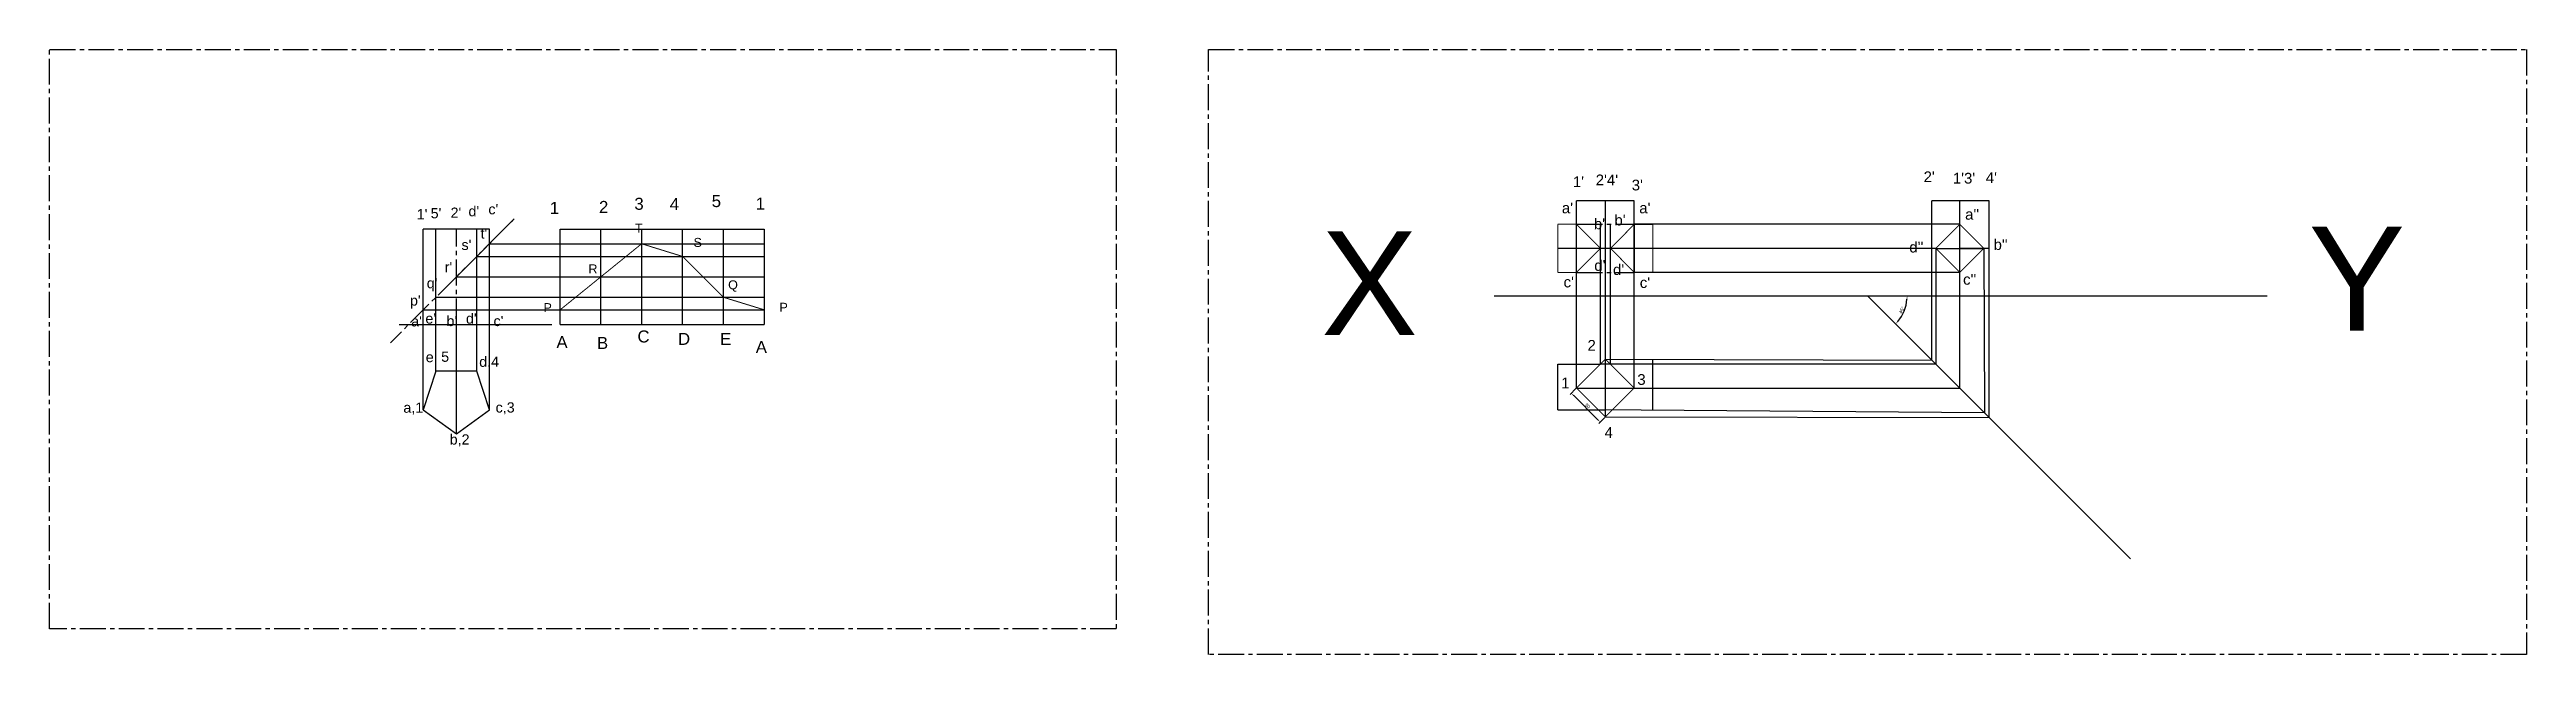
# Model space of a CAD drawing. Header units: millimetres. Extents: x 1015 to 2836, y 1108 to 1552.
import ezdxf

# ---------------------------------------------------------------- set-up
doc = ezdxf.new("R2010")
doc.units = ezdxf.units.MM
doc.linetypes.add('CENTER2', pattern=[28.575, 19.05, -3.175, 3.175, -3.175])
doc.styles.get("Standard").update_dxf_attribs({"font": 'arial.ttf'})
doc.dimstyles.new('ISO-25', dxfattribs={"dimtxt": 2.5, "dimasz": 2.5, "dimexe": 1.25, "dimexo": 0.625, "dimtad": 1, "dimtxsty": 'Standard', "dimcen": 2.5, "dimadec": 0, "dimazin": 0, "dimtfac": 1, "dimtmove": 0, "dimatfit": 3, "dimfxl": 1, "dimarcsym": 0})

# ---------------------------------------------------------------- blocks, each defined once
blk = doc.blocks.new('*D4')
at = {"color": 0, "lineweight": -2, "transparency": 16777216}
for p, q in [((2137.1, 1303), (2132.8, 1298.7)), ((2135.4, 1297.8), (2153.1, 1280.1)), ((2158.3, 1281.7), (2154, 1277.4))]:
    blk.add_line(p, q, dxfattribs=at)
at = {"color": 0, "transparency": 16777216}
for points in [[(2135.7, 1298.1), (2135.1, 1297.5), (2133.7, 1299.5)], [(2153.4, 1280.4), (2152.8, 1279.8), (2154.9, 1278.3)]]:
    blk.add_solid(points, dxfattribs=at)
at = {"layer": 'Defpoints', "color": 0, "transparency": 16777216}
for p in [(2137.5, 1303.4), (2154.9, 1278.3), (2158.7, 1282.2)]:
    blk.add_point(p, dxfattribs=at)
at = {"color": 0, "transparency": 16777216, "insert": (2145.6, 1290.3), "char_height": 2.5, "attachment_point": 5, "rotation": 314.9403}
blk.add_mtext('30', dxfattribs=at)
blk = doc.blocks.new('*D5')
at = {"color": 0, "lineweight": -2, "transparency": 16777216}
blk.add_arc((2351.5, 1371.1), 29.1, 319.9253, 355.0747, dxfattribs=at)
at = {"color": 0, "transparency": 16777216}
for points in [[(2380.1, 1368.6), (2380.9, 1368.6), (2380.6, 1371.1)], [(2374.1, 1352.1), (2373.5, 1352.6), (2372.1, 1350.5)]]:
    blk.add_solid(points, dxfattribs=at)
at = {"layer": 'Defpoints', "color": 0, "transparency": 16777216}
for p in [(2076.9, 1371.1), (2351.5, 1371.1), (2645.2, 1371.1), (2376.7, 1356.5), (2544.8, 1177.8)]:
    blk.add_point(p, dxfattribs=at)
at = {"color": 0, "transparency": 16777216, "insert": (2376.6, 1360.7), "char_height": 2.5, "attachment_point": 5, "rotation": 67.5}
blk.add_mtext('45°', dxfattribs=at)

msp = doc.modelspace()

# ---------------------------------------------------------------- linework, layer by layer
for p, q in [((2137.533, 1371.076), (2137.533, 1441.076)), ((2179.969, 1441.076), (2137.533, 1441.076)), ((2158.724, 1371.076), (2158.724, 1441.076)), ((2179.959, 1371.076), (2179.969, 1441.076)), ((2398.657, 1371.076), (2398.657, 1441.076)), ((2440.938, 1441.076), (2398.657, 1441.076)), ((2419.319, 1371.076), (2419.319, 1441.076)), ((2440.938, 1371.076), (2440.938, 1441.076)), ((2155.071, 1371.076), (2155.071, 1423.718)), ((2162.448, 1371.076), (2162.448, 1423.718)), ((2179.966, 1423.718), (2193.7, 1423.72)), ((2419.311, 1423.718), (2179.966, 1423.718)), ((2179.966, 1423.718), (2179.966, 1388.362)), ((2419.323, 1388.362), (2419.311, 1423.718)), ((1289.557, 1350.17), (1289.557, 1420.17)), ((1338.098, 1420.17), (1289.557, 1420.17)), ((1298.778, 1350.17), (1298.778, 1420.17)), ((1328.778, 1350.17), (1328.778, 1420.17)), ((1338.098, 1350.17), (1338.098, 1420.17)), ((1338.098, 1409.41), (1540.167, 1409.41)), ((1390.167, 1350.17), (1390.167, 1420.17)), ((1390.167, 1420.17), (1540.167, 1420.17)), ((1420.167, 1350.17), (1420.167, 1420.17)), ((1450.167, 1350.17), (1450.167, 1420.17)), ((1480.167, 1350.17), (1480.167, 1420.17)), ((1510.167, 1350.17), (1510.167, 1420.17)), ((1540.167, 1420.17), (1540.167, 1350.17)), ((2401.64, 1406.034), (2123.718, 1406.034)), ((2401.64, 1406.034), (2401.639, 1320.955)), ((2401.64, 1406.034), (2436.983, 1406.034)), ((2419.319, 1406.076), (2440.938, 1406.076)), ((2436.995, 1406.046), (2437.51, 1285.084)), ((1313.858, 1385.17), (1540.167, 1385.17)), ((1328.778, 1400.091), (1540.167, 1400.091)), ((2419.323, 1388.362), (2179.961, 1388.362)), ((1298.778, 1370.091), (1540.167, 1370.091)), ((2076.933, 1371.076), (2645.217, 1371.076)), ((2137.494, 1303.371), (2137.533, 1371.076)), ((2155.071, 1320.912), (2155.071, 1371.076)), ((2158.724, 1282.175), (2158.724, 1371.076)), ((2162.448, 1320.913), (2162.448, 1371.076)), ((2179.95, 1303.357), (2179.959, 1371.076)), ((2351.518, 1371.076), (2544.835, 1177.76)), ((2398.657, 1323.937), (2398.657, 1371.076)), ((2419.319, 1303.275), (2419.319, 1371.076)), ((2440.938, 1281.656), (2440.938, 1371.076)), ((1271.762, 1350.17), (1384.157, 1350.17)), ((1289.557, 1360.869), (1540.167, 1360.869)), ((1289.557, 1287.281), (1289.557, 1350.17)), ((1298.778, 1315.828), (1298.778, 1350.17)), ((1313.858, 1269.689), (1313.858, 1350.17)), ((1328.778, 1315.88), (1328.778, 1350.17)), ((1338.098, 1287.365), (1338.098, 1350.17)), ((1390.167, 1350.17), (1540.167, 1350.17)), ((2123.724, 1287.35), (2123.718, 1320.906)), ((2123.718, 1320.906), (2155.071, 1320.906)), ((2401.639, 1320.955), (2155.006, 1320.912)), ((2158.69, 1324.601), (2398.657, 1323.937)), ((2158.724, 1287.356), (2158.718, 1320.912)), ((2193.718, 1320.918), (2193.717, 1324.504)), ((2193.724, 1287.362), (2193.718, 1320.918)), ((2137.494, 1303.371), (2419.319, 1303.275)), ((2123.724, 1287.35), (2158.724, 1287.35)), ((2437.51, 1285.084), (2153.491, 1287.399)), ((2158.724, 1282.175), (2440.938, 1281.656))]:
    msp.add_line(p, q)
at = {"linetype": 'CENTER2'}
for p, q in [((1313.858, 1385.17), (1356.353, 1427.665)), ((1356.353, 1427.665), (1313.858, 1385.17)), ((2137.533, 1423.718), (2179.966, 1423.718)), ((1313.858, 1350.17), (1313.858, 1420.17)), ((1313.858, 1385.17), (1265.344, 1336.656)), ((2137.533, 1388.362), (2179.961, 1388.356))]:
    msp.add_line(p, q, dxfattribs=at)
for points in [[(1014.707, 1552.174), (1799.025, 1552.174), (1799.025, 1126.373), (1014.707, 1126.373)], [(1866.9, 1552.174), (2835.983, 1552.174), (2835.983, 1107.533), (1866.9, 1107.533)]]:
    msp.add_lwpolyline(points, close=True, dxfattribs=at)
at = {"const_width": 0.7}
for points in [[(2123.718, 1388.362), (2123.718, 1423.718)], [(2137.533, 1423.718), (2123.718, 1423.718)], [(2137.533, 1423.718), (2155.071, 1406.034)], [(2162.448, 1406.034), (2179.966, 1423.718)], [(2193.7, 1423.72), (2179.966, 1423.718)], [(2193.706, 1388.362), (2193.7, 1423.718)], [(1420.167, 1385.17), (1450.092, 1409.41)], [(1450.092, 1409.41), (1480.167, 1400.091)], [(2155.071, 1406.034), (2137.533, 1388.362)], [(2179.966, 1388.362), (2162.448, 1406.034)], [(1390.167, 1360.869), (1420.167, 1385.17)], [(1480.167, 1400.091), (1510.167, 1370.091)], [(2137.533, 1388.362), (2123.718, 1388.362)], [(2179.966, 1388.362), (2193.706, 1388.365)], [(1510.167, 1370.091), (1540.167, 1360.869)], [(1390.167, 1360.869), (1390.167, 1350.17)], [(1390.167, 1350.17), (1540.167, 1350.17)], [(1540.167, 1350.17), (1540.167, 1360.869)]]:
    msp.add_lwpolyline(points, dxfattribs=at)
for points in [[(2401.64, 1406.034), (2419.323, 1388.362), (2436.995, 1406.046), (2419.311, 1423.718)], [(2137.533, 1303.41), (2158.724, 1282.175), (2179.959, 1303.366), (2158.768, 1324.601)]]:
    msp.add_lwpolyline(points, close=True, dxfattribs=at)
msp.add_lwpolyline([(1298.778, 1315.828), (1289.557, 1287.281), (1313.858, 1269.689), (1338.098, 1287.365), (1328.778, 1315.88)], close=True)

# ---------------------------------------------------------------- texts
at = {"linetype": 'CENTER2'}
for s, height, p in [("1'", 7.8788, (2134.766, 1451.039)), ("2'4'", 7.8788, (2151.615, 1452.413)), ("2'", 7.8788, (2392.698, 1454.698)), ("1'3'", 7.8788, (2414.189, 1453.676)), ("4'", 7.8788, (2438.41, 1454.017)), ("a'", 7.8788, (2126.704, 1431.801)), ("3'", 7.8788, (2178.093, 1448.634)), ("a'", 7.8788, (2183.652, 1431.801)), ("b'", 7.8788, (2150.24, 1420.112)), ("b'", 7.8788, (2165.37, 1422.861)), ("a''", 7.8788, (2423.222, 1427.106)), ("d''", 7.8788, (2382.227, 1402.995)), ("b''", 7.8788, (2444.147, 1404.915)), ("c'", 7.8788, (2127.993, 1377.348)), ("d'", 7.8788, (2150.584, 1389.529)), ("d'", 7.8788, (2164.338, 1386.436)), ("c'", 7.8788, (2184.019, 1376.919)), ("c''", 7.8788, (2421.728, 1379.311)), ('2', 7.879, (2145.565, 1330.807)), ('3', 7.879, (2182.193, 1305.697)), ('1', 7.879, (2126.187, 1303.143)), ('4', 7.879, (2158.129, 1266.754))]:
    msp.add_text(s, height=height, dxfattribs=at).set_placement(p)
for s, height, p in [('1', 8.841, (1382.548, 1431.352)), ('2', 8.841, (1418.705, 1432.054)), ('3', 8.841, (1444.743, 1434.378)), ('4', 8.841, (1470.746, 1434.145)), ('5', 8.841, (1501.616, 1436.375)), ('1', 8.841, (1533.974, 1434.517)), ("1'", 7.5194, (1284.695, 1427.39)), ("5'", 7.5194, (1294.944, 1428.121)), ("2'", 7.5194, (1309.585, 1428.487)), ("d'", 7.5194, (1322.762, 1429.584)), ("t'", 7.5194, (1331.586, 1413.263)), ("c'", 7.5194, (1337.403, 1431.048)), ('T', 6.602, (1445.178, 1417.598)), ('Y', 76.336, (2675.752, 1345.648)), ("s'", 7.5194, (1317.621, 1404.816)), ('S', 6.602, (1488.26, 1407.114)), ('X', 76.336, (1949.705, 1342.258)), ("q'", 7.5194, (1292.085, 1376.735)), ("r'", 7.5194, (1305.296, 1388.501)), ('R', 6.602, (1410.953, 1387.661)), ("p'", 7.5194, (1279.737, 1363.964)), ('Q', 6.602, (1513.673, 1375.947)), ('P', 6.602, (1551.407, 1359.401)), ("a'", 7.5194, (1280.641, 1348.658)), ("e'", 7.5194, (1291.109, 1350.705)), ("b'", 7.5194, (1306.585, 1348.885)), ("d'", 7.5194, (1320.922, 1350.705)), ("c'", 7.5194, (1341.177, 1348.885)), ('P', 6.602, (1377.906, 1359.154)), ('5', 7.519, (1302.689, 1322.641)), ('A', 8.841, (1387.422, 1332.688)), ('B', 8.841, (1417.212, 1332.092)), ('C', 8.841, (1447.002, 1336.855)), ('D', 8.841, (1476.792, 1335.069)), ('E', 8.841, (1507.774, 1335.069)), ('A', 8.841, (1533.989, 1329.115)), ('e', 7.519, (1291.339, 1322.357)), ('d,4', 7.5194, (1330.638, 1318.954)), ('a,1', 7.5194, (1274.881, 1285.211)), ('c,3', 7.5194, (1342.698, 1285.353)), ('b,2', 7.5194, (1308.931, 1261.818))]:
    msp.add_text(s, height=height).set_placement(p)

# ---------------------------------------------------------------- dimensions: what is measured, and where the dimension line sits
dim = msp.add_angular_dim_2l(base=(2376.712, 1356.53), line1=((2351.518, 1371.076), (2544.835, 1177.76)), line2=((2076.933, 1371.076), (2645.217, 1371.076)), dimstyle='ISO-25')
dim.commit()
dim.dimension.update_dxf_attribs({"geometry": '*D5', "text_midpoint": (2376.643, 1360.669)})
dim = msp.add_aligned_dim(p1=(2137.533, 1303.41), p2=(2158.724, 1282.175), distance=-5.469, dimstyle='ISO-25')
dim.commit()
dim.dimension.update_dxf_attribs({"geometry": '*D4', "text_midpoint": (2145.603, 1290.273)})

doc.saveas('drawing.dxf')
